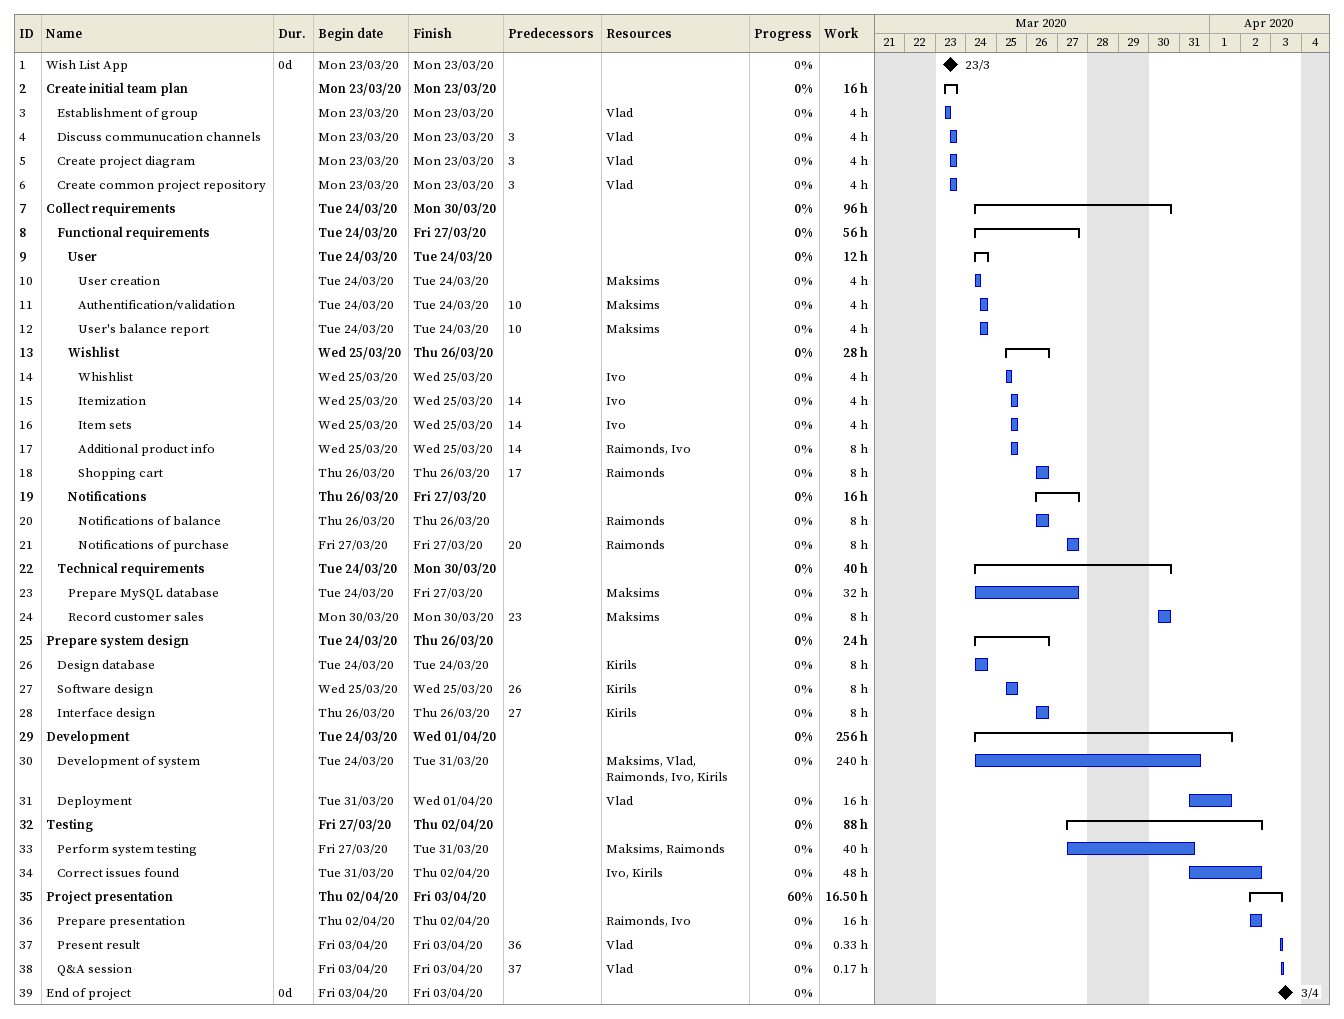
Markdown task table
| ID | Level | Task | Duration | Start | Finish | Predecessors | Resources | % complete | Work (h) |
|---|---|---|---|---|---|---|---|---|---|
| 1 | 1 | Wish List App | 0d | 2020-03-23 | 2020-03-23 |  |  | 0 |  |
| 2 | 1 | **Create initial team plan** |  | 2020-03-23 | 2020-03-23 |  |  | 0 | 16 |
| 3 | 2 | Establishment of group |  | 2020-03-23 | 2020-03-23 |  | Vlad | 0 | 4 |
| 4 | 2 | Discuss communucation channels |  | 2020-03-23 | 2020-03-23 | 3 | Vlad | 0 | 4 |
| 5 | 2 | Create project diagram |  | 2020-03-23 | 2020-03-23 | 3 | Vlad | 0 | 4 |
| 6 | 2 | Create common project repository |  | 2020-03-23 | 2020-03-23 | 3 | Vlad | 0 | 4 |
| 7 | 1 | **Collect requirements** |  | 2020-03-24 | 2020-03-30 |  |  | 0 | 96 |
| 8 | 2 | **Functional requirements** |  | 2020-03-24 | 2020-03-27 |  |  | 0 | 56 |
| 9 | 3 | **User** |  | 2020-03-24 | 2020-03-24 |  |  | 0 | 12 |
| 10 | 4 | User creation |  | 2020-03-24 | 2020-03-24 |  | Maksims | 0 | 4 |
| 11 | 4 | Authentification/validation |  | 2020-03-24 | 2020-03-24 | 10 | Maksims | 0 | 4 |
| 12 | 4 | User's balance report |  | 2020-03-24 | 2020-03-24 | 10 | Maksims | 0 | 4 |
| 13 | 3 | **Wishlist** |  | 2020-03-25 | 2020-03-26 |  |  | 0 | 28 |
| 14 | 4 | Whishlist |  | 2020-03-25 | 2020-03-25 |  | Ivo | 0 | 4 |
| 15 | 4 | Itemization |  | 2020-03-25 | 2020-03-25 | 14 | Ivo | 0 | 4 |
| 16 | 4 | Item sets |  | 2020-03-25 | 2020-03-25 | 14 | Ivo | 0 | 4 |
| 17 | 4 | Additional product info |  | 2020-03-25 | 2020-03-25 | 14 | Raimonds, Ivo | 0 | 8 |
| 18 | 4 | Shopping cart |  | 2020-03-26 | 2020-03-26 | 17 | Raimonds | 0 | 8 |
| 19 | 3 | **Notifications** |  | 2020-03-26 | 2020-03-27 |  |  | 0 | 16 |
| 20 | 4 | Notifications of balance |  | 2020-03-26 | 2020-03-26 |  | Raimonds | 0 | 8 |
| 21 | 4 | Notifications of purchase |  | 2020-03-27 | 2020-03-27 | 20 | Raimonds | 0 | 8 |
| 22 | 2 | **Technical requirements** |  | 2020-03-24 | 2020-03-30 |  |  | 0 | 40 |
| 23 | 3 | Prepare MySQL database |  | 2020-03-24 | 2020-03-27 |  | Maksims | 0 | 32 |
| 24 | 3 | Record customer sales |  | 2020-03-30 | 2020-03-30 | 23 | Maksims | 0 | 8 |
| 25 | 1 | **Prepare system design** |  | 2020-03-24 | 2020-03-26 |  |  | 0 | 24 |
| 26 | 2 | Design database |  | 2020-03-24 | 2020-03-24 |  | Kirils | 0 | 8 |
| 27 | 2 | Software design |  | 2020-03-25 | 2020-03-25 | 26 | Kirils | 0 | 8 |
| 28 | 2 | Interface design |  | 2020-03-26 | 2020-03-26 | 27 | Kirils | 0 | 8 |
| 29 | 1 | **Development** |  | 2020-03-24 | 2020-04-01 |  |  | 0 | 256 |
| 30 | 2 | Development of system |  | 2020-03-24 | 2020-03-31 |  | Maksims, Vlad, Raimonds, Ivo, Kirils | 0 | 240 |
| 31 | 2 | Deployment |  | 2020-03-31 | 2020-04-01 |  | Vlad | 0 | 16 |
| 32 | 1 | **Testing** |  | 2020-03-27 | 2020-04-02 |  |  | 0 | 88 |
| 33 | 2 | Perform system testing |  | 2020-03-27 | 2020-03-31 |  | Maksims, Raimonds | 0 | 40 |
| 34 | 2 | Correct issues found |  | 2020-03-31 | 2020-04-02 |  | Ivo, Kirils | 0 | 48 |
| 35 | 1 | **Project presentation** |  | 2020-04-02 | 2020-04-03 |  |  | 60 | 16.50 |
| 36 | 2 | Prepare presentation |  | 2020-04-02 | 2020-04-02 |  | Raimonds, Ivo | 0 | 16 |
| 37 | 2 | Present result |  | 2020-04-03 | 2020-04-03 | 36 | Vlad | 0 | 0.33 |
| 38 | 2 | Q&A session |  | 2020-04-03 | 2020-04-03 | 37 | Vlad | 0 | 0.17 |
| 39 | 1 | End of project | 0d | 2020-04-03 | 2020-04-03 |  |  | 0 |  |
